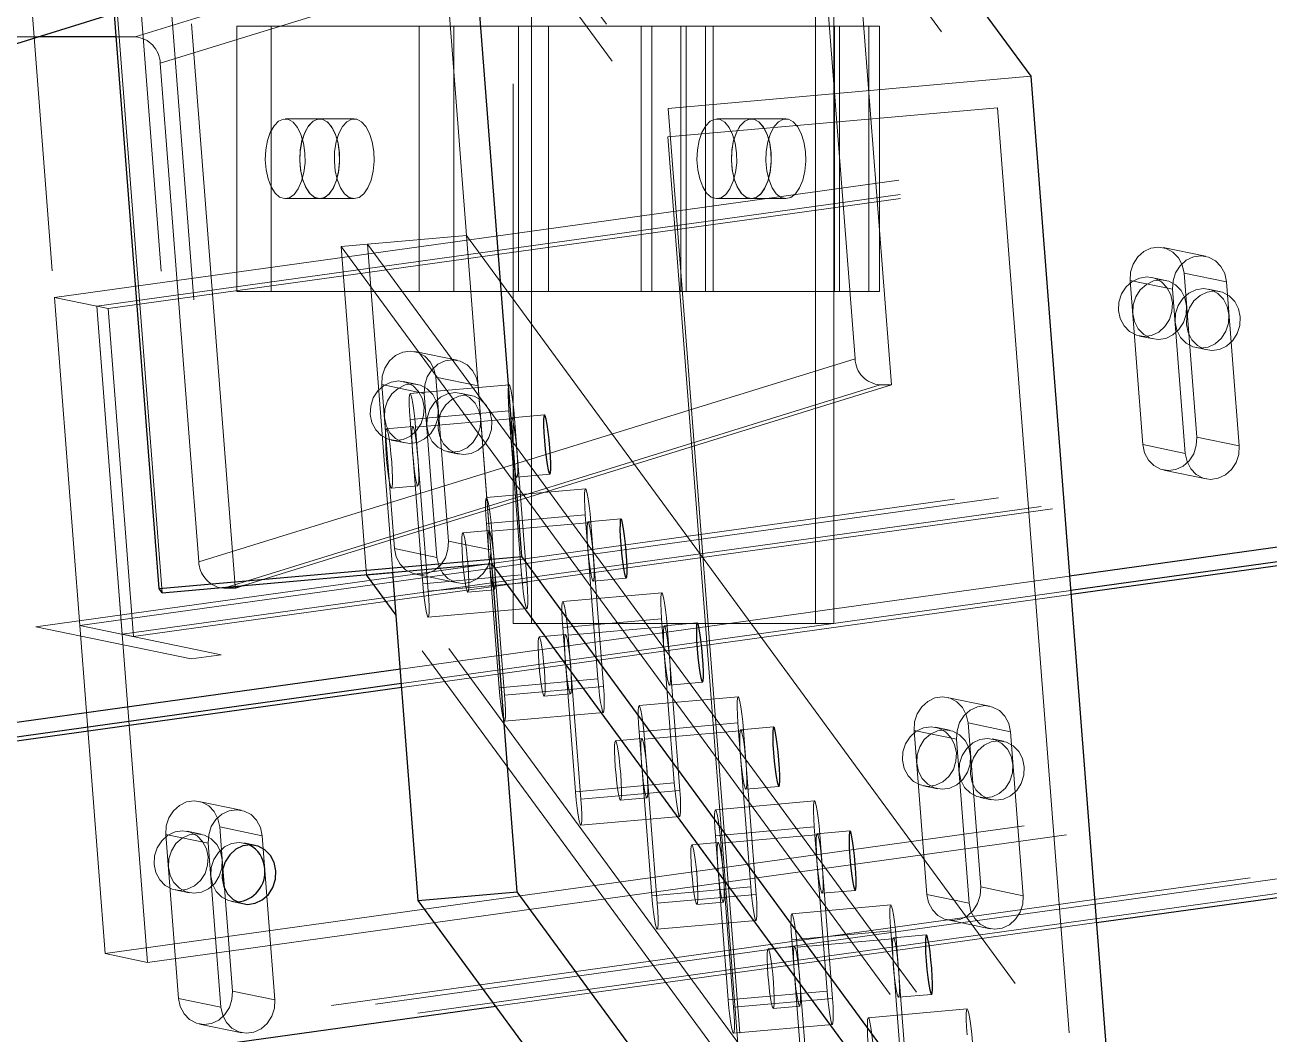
# Model space of a CAD drawing. Header units: millimetres. Extents: x 122 to 2816, y -707 to 556.
# Drawn here: x 673.159 to 674.863, y 300.515 to 301.897 of the extents above; entities that cross this region are included whole.
import ezdxf

# ---------------------------------------------------------------- set-up
doc = ezdxf.new("R2010")
doc.units = ezdxf.units.MM
doc.linetypes.add('HIDDEN', pattern=[1.905, 1.27, -0.635])

msp = doc.modelspace()

# ---------------------------------------------------------------- linework, layer by layer
at = {"color": 7, "linetype": 'HIDDEN', "lineweight": 18}
for p, q in [((673.852992, 317.440991), (673.852992, 301.077354)), ((674.24172, 301.077354), (674.24172, 317.440991)), ((673.82781, 303.721489), (673.82781, 301.077354)), ((673.203997, 302.922074), (674.040153, 301.782813)), ((673.798537, 301.159485), (673.662936, 302.911344)), ((673.662936, 302.911344), (674.49073, 301.783476)), ((673.035076, 302.869773), (673.174154, 301.072994)), ((673.347256, 301.119599), (673.211655, 302.871458)), ((673.211655, 302.871458), (674.039449, 301.74359)), ((673.098893, 302.826561), (673.234494, 301.074702)), ((673.248073, 302.825899), (673.387151, 301.02912)), ((673.292527, 302.786676), (673.428128, 301.034816)), ((673.174154, 301.072994), (681.369485, 302.212255)), ((678.129622, 302.209218), (673.199725, 301.523897)), ((673.234494, 301.074702), (681.347872, 302.20257)), ((678.131156, 302.189391), (673.257815, 301.511931)), ((673.292584, 301.062736), (681.405962, 302.190604)), ((674.266901, 301.077354), (674.266901, 302.1941)), ((678.131566, 302.184103), (673.273305, 301.50874)), ((674.208703, 302.15881), (673.310313, 301.880654)), ((674.286799, 302.16699), (674.345845, 301.404163)), ((674.242976, 302.122874), (673.344587, 301.844718)), ((674.295826, 301.440098), (674.242976, 302.122874)), ((673.387652, 301.898622), (673.447267, 301.128438)), ((673.449314, 301.895536), (673.449314, 301.5319)), ((673.449314, 301.895536), (673.496552, 301.895536)), ((673.496552, 301.895536), (673.496552, 301.5319)), ((673.496552, 301.895536), (673.746552, 301.895536)), ((673.699314, 301.895536), (673.699314, 301.5319)), ((673.746552, 301.895536), (673.746552, 301.5319)), ((673.746552, 301.895536), (673.834908, 301.895536)), ((673.834908, 301.895536), (673.834908, 301.5319)), ((673.834908, 301.895536), (674.329174, 301.895536)), ((673.876027, 301.895536), (673.876027, 301.5319)), ((674.00288, 301.895536), (674.00288, 301.5319)), ((674.017496, 301.895536), (674.017496, 301.5319)), ((674.057426, 301.895536), (674.057426, 301.5319)), ((674.064734, 301.895536), (674.064734, 301.5319)), ((674.091015, 301.895536), (674.091015, 301.5319)), ((674.101493, 301.895536), (674.101493, 301.5319)), ((674.267496, 301.895536), (674.267496, 301.5319)), ((674.274629, 301.5319), (674.274629, 301.895536)), ((674.314734, 301.895536), (674.314734, 301.5319)), ((674.329174, 301.5319), (674.329174, 301.895536)), ((673.177371, 301.880654), (672.948157, 301.880654)), ((673.310313, 301.880654), (673.284607, 301.880654)), ((673.397436, 301.161942), (673.344587, 301.844718)), ((674.040153, 301.782813), (674.536562, 301.826688)), ((674.039449, 301.74359), (674.49073, 301.783476)), ((674.040153, 301.782813), (674.179231, 299.986035)), ((674.49073, 301.783476), (674.626331, 300.031617)), ((673.56295, 301.768263), (673.515713, 301.768263)), ((673.610188, 301.768263), (673.56295, 301.768263)), ((674.153859, 301.768263), (674.106622, 301.768263)), ((674.201097, 301.768263), (674.153859, 301.768263)), ((673.269264, 300.625507), (681.382641, 301.753375)), ((673.308075, 301.059545), (678.166335, 301.734909)), ((674.039449, 301.74359), (674.17016, 300.054901)), ((673.515713, 301.659172), (673.56295, 301.659172)), ((673.56295, 301.659172), (673.610188, 301.659172)), ((674.106622, 301.659172), (674.153859, 301.659172)), ((674.153859, 301.659172), (674.201097, 301.659172)), ((673.628383, 301.596714), (673.763768, 301.608679)), ((673.798537, 301.159485), (673.763768, 301.608679)), ((673.763768, 301.608679), (674.591562, 300.480812)), ((673.592281, 301.593523), (673.628383, 301.596714)), ((673.62705, 301.144328), (673.592281, 301.593523)), ((673.592281, 301.593523), (674.420075, 300.465655)), ((673.663153, 301.147519), (673.628383, 301.596714)), ((673.628383, 301.596714), (674.456177, 300.468846)), ((674.775624, 301.580236), (674.717534, 301.592202)), ((674.746159, 301.557261), (674.804249, 301.545295)), ((674.763544, 301.332663), (674.746159, 301.557261)), ((674.672401, 301.547007), (674.730491, 301.535041)), ((674.672401, 301.547007), (674.689786, 301.32241)), ((674.721011, 301.547282), (674.701647, 301.551271)), ((674.821634, 301.320697), (674.804249, 301.545295)), ((673.257815, 301.511931), (673.199725, 301.523897)), ((673.199725, 301.523897), (673.269264, 300.625507)), ((673.449314, 301.5319), (673.496552, 301.5319)), ((673.496552, 301.5319), (673.746552, 301.5319)), ((673.746552, 301.5319), (673.834908, 301.5319)), ((673.834908, 301.5319), (674.329174, 301.5319)), ((674.730491, 301.535041), (674.747876, 301.310444)), ((674.794592, 301.532126), (674.779101, 301.535317)), ((673.273305, 301.50874), (673.257815, 301.511931)), ((673.257815, 301.511931), (673.292584, 301.062736)), ((673.257815, 301.511931), (673.327354, 300.613542)), ((673.273305, 301.50874), (673.308075, 301.059545)), ((674.68514, 301.471135), (674.704504, 301.467147)), ((674.762594, 301.455181), (674.778085, 301.45199)), ((674.295826, 301.440098), (673.397436, 301.161942)), ((673.751207, 301.437828), (673.693117, 301.449794)), ((674.330099, 301.404163), (673.43171, 301.126007)), ((674.345845, 301.404163), (673.458521, 301.129433)), ((673.647985, 301.4046), (673.706075, 301.392634)), ((673.647985, 301.4046), (673.66537, 301.180002)), ((673.696594, 301.404875), (673.677231, 301.408863)), ((673.822153, 301.404244), (673.686768, 301.392279)), ((673.721743, 301.414853), (673.779833, 301.402887)), ((673.739128, 301.190256), (673.721743, 301.414853)), ((674.345845, 301.404163), (674.330099, 301.404163)), ((673.706075, 301.392634), (673.72346, 301.168037)), ((673.770175, 301.389718), (673.754684, 301.392909)), ((673.797218, 301.17829), (673.779833, 301.402887)), ((673.821992, 301.368621), (673.686607, 301.356655)), ((673.703992, 301.132058), (673.686607, 301.356655)), ((673.829517, 301.358367), (673.694133, 301.346402)), ((673.839377, 301.144023), (673.821992, 301.368621)), ((673.870758, 301.363313), (673.82563, 301.359325)), ((673.829517, 301.358367), (673.846902, 301.13377)), ((673.690245, 301.347359), (673.654143, 301.344168)), ((673.694133, 301.346402), (673.711518, 301.121804)), ((673.660724, 301.328728), (673.680087, 301.324739)), ((674.689786, 301.32241), (674.747876, 301.310444)), ((674.763544, 301.332663), (674.821634, 301.320697)), ((673.738178, 301.312773), (673.753668, 301.309582)), ((673.327354, 300.613542), (678.200695, 301.291001)), ((674.718412, 301.287469), (674.776502, 301.275503)), ((673.832833, 301.277824), (673.877961, 301.281813)), ((673.661346, 301.262668), (673.697449, 301.265859)), ((673.926672, 301.261837), (673.791288, 301.249871)), ((673.926511, 301.226213), (673.791127, 301.214247)), ((673.943896, 301.001616), (673.926511, 301.226213)), ((673.975277, 301.220906), (673.930149, 301.216917)), ((673.794765, 301.204952), (673.758662, 301.201761)), ((673.808512, 300.98965), (673.791127, 301.214247)), ((673.934037, 301.21596), (673.798652, 301.203994)), ((673.798652, 301.203994), (673.816037, 300.979397)), ((673.934037, 301.21596), (673.951421, 300.991363)), ((673.739128, 301.190256), (673.797218, 301.17829)), ((669.805194, 300.029909), (678.000525, 301.16917)), ((673.66537, 301.180002), (673.72346, 301.168037)), ((669.865534, 300.031617), (677.978911, 301.159485)), ((669.923624, 300.019651), (678.037002, 301.147519)), ((674.490947, 300.019651), (673.663153, 301.147519)), ((674.589533, 301.142344), (673.673411, 301.014991)), ((673.693995, 301.145061), (673.752085, 301.133095)), ((673.839377, 301.144023), (673.703992, 301.132058)), ((673.846902, 301.13377), (673.711518, 301.121804)), ((673.937353, 301.135417), (673.982481, 301.139405)), ((674.591068, 301.122516), (673.674946, 300.995163)), ((674.591477, 301.117229), (673.675355, 300.989876)), ((673.765866, 301.12026), (673.801968, 301.123451)), ((674.031192, 301.119429), (673.895807, 301.107463)), ((673.711357, 301.086181), (673.846741, 301.098147)), ((674.454844, 300.01646), (673.667685, 301.088963)), ((674.031031, 301.083806), (673.895646, 301.07184)), ((674.048415, 300.859208), (674.031031, 301.083806)), ((673.387151, 301.02912), (673.174154, 301.072994)), ((673.428128, 301.034816), (673.234494, 301.074702)), ((673.82781, 301.077354), (674.047356, 301.077354)), ((673.913031, 300.847242), (673.895646, 301.07184)), ((674.038556, 301.073552), (673.903172, 301.061587)), ((674.079797, 301.078498), (674.034669, 301.07451)), ((674.038556, 301.073552), (674.055941, 300.848955)), ((674.047356, 301.077354), (674.266901, 301.077354)), ((673.308075, 301.059545), (673.292584, 301.062736)), ((673.899284, 301.062544), (673.863182, 301.059353)), ((673.903172, 301.061587), (673.920557, 300.836989)), ((673.387151, 301.02912), (673.428128, 301.034816)), ((673.943896, 301.001616), (673.808512, 300.98965)), ((674.041872, 300.993009), (674.087, 300.996998)), ((673.951421, 300.991363), (673.816037, 300.979397)), ((673.870385, 300.977853), (673.906488, 300.981043)), ((674.135711, 300.977022), (674.000327, 300.965056)), ((674.479913, 300.964373), (674.421822, 300.976339)), ((673.815876, 300.943773), (673.95126, 300.955739)), ((674.13555, 300.941398), (674.000166, 300.929432)), ((674.017551, 300.704835), (674.000166, 300.929432)), ((674.143076, 300.931145), (674.007691, 300.919179)), ((674.152935, 300.716801), (674.13555, 300.941398)), ((674.184316, 300.936091), (674.139188, 300.932102)), ((674.143076, 300.931145), (674.16046, 300.706547)), ((674.37669, 300.931145), (674.43478, 300.919179)), ((674.37669, 300.931145), (674.394075, 300.706547)), ((674.425299, 300.93142), (674.405936, 300.935408)), ((674.450448, 300.941398), (674.508538, 300.929432)), ((674.467833, 300.716801), (674.450448, 300.941398)), ((674.525923, 300.704835), (674.508538, 300.929432)), ((674.003804, 300.920136), (673.967701, 300.916946)), ((674.007691, 300.919179), (674.025076, 300.694582)), ((674.43478, 300.919179), (674.452165, 300.694582)), ((674.49888, 300.916263), (674.48339, 300.919454)), ((674.048415, 300.859208), (673.913031, 300.847242)), ((674.055941, 300.848955), (673.920557, 300.836989)), ((674.146391, 300.850602), (674.19152, 300.85459)), ((674.389429, 300.855273), (674.408793, 300.851284)), ((673.455496, 300.821966), (673.397406, 300.833932)), ((673.974905, 300.835445), (674.011007, 300.838636)), ((674.240231, 300.834614), (674.104846, 300.822648)), ((674.466883, 300.839318), (674.482373, 300.836127)), ((673.920395, 300.801366), (674.05578, 300.813331)), ((673.400883, 300.789012), (673.38152, 300.793001)), ((673.426032, 300.79899), (673.484122, 300.787025)), ((673.430407, 300.742469), (673.426032, 300.79899)), ((674.24007, 300.79899), (674.104685, 300.787025)), ((674.257454, 300.574393), (674.24007, 300.79899)), ((674.288836, 300.793683), (674.243708, 300.789695)), ((673.352274, 300.788737), (673.410364, 300.776771)), ((673.352274, 300.788737), (673.369658, 300.56414)), ((673.410364, 300.776771), (673.427749, 300.552174)), ((673.474464, 300.773856), (673.458973, 300.777046)), ((673.501507, 300.562427), (673.484122, 300.787025)), ((674.108323, 300.777729), (674.072221, 300.774538)), ((674.12207, 300.562427), (674.104685, 300.787025)), ((674.247595, 300.788737), (674.112211, 300.776771)), ((674.112211, 300.776771), (674.129595, 300.552174)), ((674.247595, 300.788737), (674.26498, 300.56414)), ((673.365013, 300.712865), (673.384376, 300.708876)), ((673.443416, 300.574393), (673.432499, 300.715443)), ((674.152935, 300.716801), (674.017551, 300.704835)), ((674.16046, 300.706547), (674.025076, 300.694582)), ((674.250911, 300.708194), (674.296039, 300.712183)), ((674.394075, 300.706547), (674.452165, 300.694582)), ((674.467833, 300.716801), (674.525923, 300.704835)), ((673.442466, 300.696911), (673.457957, 300.69372)), ((674.079424, 300.693037), (674.115527, 300.696228)), ((674.34475, 300.692206), (674.209366, 300.680241)), ((674.4227, 300.671606), (674.48079, 300.65964)), ((673.804042, 300.553737), (674.626247, 300.668034)), ((674.024915, 300.658958), (674.160299, 300.670924)), ((674.344589, 300.656583), (674.209205, 300.644617)), ((674.361974, 300.431986), (674.344589, 300.656583)), ((674.226589, 300.42002), (674.209205, 300.644617)), ((674.352114, 300.64633), (674.21673, 300.634364)), ((674.393355, 300.651276), (674.348227, 300.647287)), ((674.352114, 300.64633), (674.369499, 300.421732)), ((673.327354, 300.613542), (673.269264, 300.625507)), ((674.212843, 300.635321), (674.17674, 300.63213)), ((674.21673, 300.634364), (674.234115, 300.409766)), ((673.443416, 300.574393), (673.501507, 300.562427)), ((674.257454, 300.574393), (674.12207, 300.562427)), ((674.35543, 300.565787), (674.400559, 300.569775)), ((673.369658, 300.56414), (673.427749, 300.552174)), ((674.26498, 300.56414), (674.129595, 300.552174)), ((674.183944, 300.55063), (674.220046, 300.553821)), ((674.44927, 300.549799), (674.313885, 300.537833)), ((673.398284, 300.529199), (673.456374, 300.517233)), ((674.129434, 300.51655), (674.264819, 300.528516))]:
    msp.add_line(p, q, dxfattribs=at)
at = {"color": 7, "linetype": 'Continuous', "lineweight": 25}
for p, q in [((673.839485, 301.16917), (673.700407, 302.965949)), ((673.700407, 302.965949), (674.536562, 301.826688)), ((673.343075, 301.125295), (673.203997, 302.922074)), ((672.153919, 301.563777), (673.282098, 301.913079)), ((673.284607, 301.880654), (673.177371, 301.880654)), ((674.536562, 301.826688), (674.67564, 300.029909)), ((677.236499, 301.510308), (674.589533, 301.142344)), ((677.249846, 301.492122), (674.591068, 301.122516)), ((677.253406, 301.487273), (674.591477, 301.117229)), ((673.343075, 301.125295), (673.839485, 301.16917)), ((674.67564, 300.029909), (673.839485, 301.16917)), ((673.347256, 301.119599), (673.798537, 301.159485)), ((673.833307, 300.71029), (673.798537, 301.159485)), ((674.626331, 300.031617), (673.798537, 301.159485)), ((673.62705, 301.144328), (673.663153, 301.147519)), ((673.667685, 301.088963), (673.62705, 301.144328)), ((673.697922, 300.698324), (673.663153, 301.147519)), ((673.347256, 301.119599), (673.343075, 301.125295)), ((673.43171, 301.126007), (673.426118, 301.126569)), ((673.447456, 301.126007), (673.43171, 301.126007)), ((673.447267, 301.128438), (673.447456, 301.126007)), ((673.458521, 301.129433), (673.447456, 301.126007)), ((674.626247, 300.668034), (677.541037, 301.073229)), ((673.673411, 301.014991), (670.983437, 300.641049)), ((673.674946, 300.995163), (670.982009, 300.620809)), ((673.675355, 300.989876), (670.981494, 300.615393)), ((673.432499, 300.715443), (673.430407, 300.742469)), ((673.697922, 300.698324), (673.833307, 300.71029)), ((674.661101, 299.582422), (673.833307, 300.71029)), ((674.525716, 299.570456), (673.697922, 300.698324)), ((670.370288, 300.076399), (673.804042, 300.553737))]:
    msp.add_line(p, q, dxfattribs=at)
at = {"color": 7, "linetype": 'HIDDEN', "lineweight": 18, "flags": 128}
for points in [[(673.542664, 301.722062), (673.54078, 301.735206), (673.537321, 301.746998), (673.532503, 301.7567), (673.526631, 301.763701), (673.520073, 301.767562), (673.513241, 301.768039), (673.506564, 301.765103), (673.500462, 301.758938), (673.495318, 301.749932), (673.491456, 301.73865), (673.489118, 301.725802), (673.488451, 301.712195), (673.489496, 301.698683), (673.49219, 301.686116), (673.496361, 301.675283), (673.501748, 301.666865), (673.508012, 301.661392), (673.514761, 301.659206), (673.521569, 301.660445), (673.528009, 301.665031), (673.533677, 301.672677), (673.538216, 301.682901), (673.541341, 301.695062), (673.542855, 301.708395), (673.542664, 301.722062)], [(673.589902, 301.722062), (673.588018, 301.735206), (673.584558, 301.746998), (673.579741, 301.7567), (673.573869, 301.763701), (673.567311, 301.767562), (673.560479, 301.768039), (673.553802, 301.765103), (673.5477, 301.758938), (673.542556, 301.749932), (673.538694, 301.73865), (673.536355, 301.725802), (673.535688, 301.712195), (673.536734, 301.698683), (673.539427, 301.686116), (673.543598, 301.675283), (673.548986, 301.666865), (673.55525, 301.661392), (673.561999, 301.659206), (673.568807, 301.660445), (673.575247, 301.665031), (673.580915, 301.672677), (673.585453, 301.682901), (673.588578, 301.695062), (673.590093, 301.708395), (673.589902, 301.722062)], [(673.56295, 301.659172), (673.569733, 301.660886), (673.576089, 301.665919), (673.58162, 301.673956), (673.585978, 301.684491), (673.588888, 301.696862), (673.590169, 301.710293), (673.58974, 301.723939), (673.587628, 301.736942), (673.583964, 301.748486), (673.578981, 301.757846), (673.57299, 301.764433), (673.566369, 301.767833), (673.559532, 301.767833), (673.552911, 301.764433), (673.54692, 301.757846), (673.541936, 301.748486), (673.538273, 301.736942), (673.536161, 301.723939), (673.535731, 301.710293), (673.537012, 301.696862), (673.539923, 301.684491), (673.544281, 301.673956), (673.549812, 301.665919), (673.556168, 301.660886), (673.56295, 301.659172)], [(673.610188, 301.659172), (673.616971, 301.660886), (673.623327, 301.665919), (673.628858, 301.673956), (673.633215, 301.684491), (673.636126, 301.696862), (673.637407, 301.710293), (673.636978, 301.723939), (673.634865, 301.736942), (673.631202, 301.748486), (673.626219, 301.757846), (673.620228, 301.764433), (673.613606, 301.767833), (673.60677, 301.767833), (673.600148, 301.764433), (673.594158, 301.757846), (673.589174, 301.748486), (673.585511, 301.736942), (673.583398, 301.723939), (673.582969, 301.710293), (673.58425, 301.696862), (673.587161, 301.684491), (673.591519, 301.673956), (673.597049, 301.665919), (673.603406, 301.660886), (673.610188, 301.659172)], [(674.133573, 301.722062), (674.131689, 301.735206), (674.12823, 301.746998), (674.123413, 301.7567), (674.11754, 301.763701), (674.110982, 301.767562), (674.10415, 301.768039), (674.097473, 301.765103), (674.091371, 301.758938), (674.086227, 301.749932), (674.082365, 301.73865), (674.080027, 301.725802), (674.07936, 301.712195), (674.080406, 301.698683), (674.083099, 301.686116), (674.08727, 301.675283), (674.092657, 301.666865), (674.098922, 301.661392), (674.10567, 301.659206), (674.112478, 301.660445), (674.118918, 301.665031), (674.124586, 301.672677), (674.129125, 301.682901), (674.13225, 301.695062), (674.133764, 301.708395), (674.133573, 301.722062)], [(674.180811, 301.722062), (674.178927, 301.735206), (674.175467, 301.746998), (674.17065, 301.7567), (674.164778, 301.763701), (674.15822, 301.767562), (674.151388, 301.768039), (674.144711, 301.765103), (674.138609, 301.758938), (674.133465, 301.749932), (674.129603, 301.73865), (674.127265, 301.725802), (674.126597, 301.712195), (674.127643, 301.698683), (674.130336, 301.686116), (674.134508, 301.675283), (674.139895, 301.666865), (674.146159, 301.661392), (674.152908, 301.659206), (674.159716, 301.660445), (674.166156, 301.665031), (674.171824, 301.672677), (674.176363, 301.682901), (674.179487, 301.695062), (674.181002, 301.708395), (674.180811, 301.722062)], [(674.153859, 301.659172), (674.160642, 301.660886), (674.166998, 301.665919), (674.172529, 301.673956), (674.176887, 301.684491), (674.179797, 301.696862), (674.181078, 301.710293), (674.180649, 301.723939), (674.178537, 301.736942), (674.174873, 301.748486), (674.16989, 301.757846), (674.163899, 301.764433), (674.157278, 301.767833), (674.150441, 301.767833), (674.14382, 301.764433), (674.137829, 301.757846), (674.132845, 301.748486), (674.129182, 301.736942), (674.12707, 301.723939), (674.126641, 301.710293), (674.127922, 301.696862), (674.130832, 301.684491), (674.13519, 301.673956), (674.140721, 301.665919), (674.147077, 301.660886), (674.153859, 301.659172)], [(674.201097, 301.659172), (674.20788, 301.660886), (674.214236, 301.665919), (674.219767, 301.673956), (674.224124, 301.684491), (674.227035, 301.696862), (674.228316, 301.710293), (674.227887, 301.723939), (674.225774, 301.736942), (674.222111, 301.748486), (674.217128, 301.757846), (674.211137, 301.764433), (674.204515, 301.767833), (674.197679, 301.767833), (674.191057, 301.764433), (674.185067, 301.757846), (674.180083, 301.748486), (674.17642, 301.736942), (674.174308, 301.723939), (674.173878, 301.710293), (674.175159, 301.696862), (674.17807, 301.684491), (674.182428, 301.673956), (674.187959, 301.665919), (674.194315, 301.660886), (674.201097, 301.659172)], [(674.746159, 301.557261), (674.743784, 301.568443), (674.738613, 301.578304), (674.731066, 301.586044), (674.721754, 301.591038), (674.711431, 301.59288), (674.700934, 301.59142), (674.691114, 301.586778), (674.682765, 301.57933), (674.676564, 301.569678), (674.673014, 301.558605), (674.672401, 301.547007)], [(674.804249, 301.545295), (674.801874, 301.556477), (674.796703, 301.566338), (674.789156, 301.574078), (674.779844, 301.579072), (674.769521, 301.580914), (674.759025, 301.579455), (674.749204, 301.574813), (674.740855, 301.567364), (674.734654, 301.557712), (674.731104, 301.546639), (674.730491, 301.535041)], [(674.656515, 301.506076), (674.657127, 301.517674), (674.660677, 301.528747), (674.666878, 301.538399), (674.675227, 301.545848), (674.685048, 301.550489), (674.695545, 301.551949), (674.705867, 301.550107), (674.71518, 301.545113), (674.722727, 301.537373), (674.727897, 301.527512), (674.730273, 301.51633), (674.729661, 301.504732), (674.72611, 301.493659), (674.719909, 301.484007), (674.71156, 301.476559), (674.70174, 301.471917), (674.691243, 301.470457), (674.68092, 301.472299), (674.671608, 301.477293), (674.664061, 301.485033), (674.65889, 301.494894), (674.656515, 301.506076)], [(674.749636, 301.512341), (674.747261, 301.523523), (674.74209, 301.533384), (674.734543, 301.541125), (674.725231, 301.546118), (674.714908, 301.54796), (674.704411, 301.546501), (674.694591, 301.541859), (674.686242, 301.53441), (674.680041, 301.524758), (674.676491, 301.513685), (674.675878, 301.502088), (674.678254, 301.490906), (674.683424, 301.481045), (674.690972, 301.473304), (674.700284, 301.468311), (674.710606, 301.466469), (674.721103, 301.467928), (674.730924, 301.47257), (674.739273, 301.480019), (674.745474, 301.489671), (674.749024, 301.500744), (674.749636, 301.512341)], [(674.807726, 301.500375), (674.805351, 301.511557), (674.80018, 301.521418), (674.792633, 301.529159), (674.783321, 301.534153), (674.772998, 301.535994), (674.762502, 301.534535), (674.752681, 301.529893), (674.744332, 301.522445), (674.738131, 301.512793), (674.734581, 301.501719), (674.733968, 301.490122), (674.736344, 301.47894), (674.741515, 301.469079), (674.749062, 301.461338), (674.758374, 301.456345), (674.768696, 301.454503), (674.779193, 301.455962), (674.789014, 301.460604), (674.797363, 301.468053), (674.803564, 301.477705), (674.807114, 301.488778), (674.807726, 301.500375)], [(674.823217, 301.497184), (674.820842, 301.508367), (674.815671, 301.518227), (674.808124, 301.525968), (674.798812, 301.530962), (674.788489, 301.532803), (674.777992, 301.531344), (674.768172, 301.526702), (674.759823, 301.519254), (674.753622, 301.509602), (674.750071, 301.498529), (674.749459, 301.486931), (674.751835, 301.475749), (674.757005, 301.465888), (674.764552, 301.458147), (674.773864, 301.453154), (674.784187, 301.451312), (674.794684, 301.452771), (674.804505, 301.457413), (674.812854, 301.464862), (674.819054, 301.474514), (674.822605, 301.485587), (674.823217, 301.497184)], [(673.721743, 301.414853), (673.719367, 301.426035), (673.714197, 301.435896), (673.70665, 301.443637), (673.697338, 301.44863), (673.687015, 301.450472), (673.676518, 301.449013), (673.666697, 301.444371), (673.658348, 301.436922), (673.652148, 301.42727), (673.648597, 301.416197), (673.647985, 301.4046)], [(673.779833, 301.402887), (673.777458, 301.414069), (673.772287, 301.42393), (673.76474, 301.431671), (673.755428, 301.436664), (673.745105, 301.438506), (673.734608, 301.437047), (673.724787, 301.432405), (673.716438, 301.424956), (673.710238, 301.415305), (673.706687, 301.404231), (673.706075, 301.392634)], [(673.632099, 301.363669), (673.632711, 301.375266), (673.636261, 301.386339), (673.642462, 301.395991), (673.650811, 301.40344), (673.660632, 301.408082), (673.671129, 301.409541), (673.681451, 301.407699), (673.690763, 301.402706), (673.69831, 301.394965), (673.703481, 301.385104), (673.705856, 301.373922), (673.705244, 301.362325), (673.701694, 301.351252), (673.695493, 301.3416), (673.687144, 301.334151), (673.677323, 301.329509), (673.666826, 301.32805), (673.656504, 301.329892), (673.647192, 301.334885), (673.639645, 301.342626), (673.634474, 301.352487), (673.632099, 301.363669)], [(673.72522, 301.369934), (673.722844, 301.381116), (673.717674, 301.390976), (673.710127, 301.398717), (673.700814, 301.403711), (673.690492, 301.405553), (673.679995, 301.404093), (673.670174, 301.399451), (673.661825, 301.392003), (673.655624, 301.382351), (673.652074, 301.371278), (673.651462, 301.35968), (673.653837, 301.348498), (673.659008, 301.338637), (673.666555, 301.330897), (673.675867, 301.325903), (673.68619, 301.324061), (673.696687, 301.32552), (673.706507, 301.330162), (673.714856, 301.337611), (673.721057, 301.347263), (673.724608, 301.358336), (673.72522, 301.369934)], [(673.821992, 301.368621), (673.821263, 301.379803), (673.820897, 301.389664), (673.820926, 301.397404), (673.821345, 301.402398), (673.822122, 301.40424), (673.823193, 301.402781), (673.824471, 301.398139), (673.825854, 301.39069), (673.827228, 301.381038), (673.828483, 301.369965), (673.829517, 301.358367)], [(673.686607, 301.356655), (673.685878, 301.367837), (673.685513, 301.377698), (673.685541, 301.385439), (673.685961, 301.390432), (673.686737, 301.392274), (673.687808, 301.390815), (673.689087, 301.386173), (673.690469, 301.378724), (673.691844, 301.369072), (673.693099, 301.357999), (673.694133, 301.346402)], [(673.78331, 301.357968), (673.780935, 301.36915), (673.775764, 301.379011), (673.768217, 301.386751), (673.758905, 301.391745), (673.748582, 301.393587), (673.738085, 301.392128), (673.728264, 301.387486), (673.719915, 301.380037), (673.713715, 301.370385), (673.710164, 301.359312), (673.709552, 301.347714), (673.711927, 301.336532), (673.717098, 301.326672), (673.724645, 301.318931), (673.733957, 301.313937), (673.74428, 301.312095), (673.754777, 301.313555), (673.764598, 301.318197), (673.772947, 301.325645), (673.779147, 301.335297), (673.782698, 301.34637), (673.78331, 301.357968)], [(673.798801, 301.354777), (673.796425, 301.365959), (673.791254, 301.37582), (673.783707, 301.383561), (673.774395, 301.388554), (673.764073, 301.390396), (673.753576, 301.388937), (673.743755, 301.384295), (673.735406, 301.376846), (673.729205, 301.367194), (673.725655, 301.356121), (673.725043, 301.344524), (673.727418, 301.333341), (673.732589, 301.323481), (673.740136, 301.31574), (673.749448, 301.310746), (673.759771, 301.308905), (673.770268, 301.310364), (673.780088, 301.315006), (673.788437, 301.322454), (673.794638, 301.332106), (673.798188, 301.343179), (673.798801, 301.354777)], [(673.825469, 301.323701), (673.82474, 301.334883), (673.824374, 301.344744), (673.824402, 301.352485), (673.824822, 301.357478), (673.825599, 301.35932), (673.82667, 301.357861), (673.827948, 301.353219), (673.829331, 301.34577), (673.830705, 301.336119), (673.83196, 301.325045), (673.832994, 301.313448), (673.833723, 301.302266), (673.834089, 301.292405), (673.83406, 301.284664), (673.833641, 301.279671), (673.832864, 301.277829), (673.831793, 301.279288), (673.830515, 301.28393), (673.829132, 301.291379), (673.827758, 301.301031), (673.826503, 301.312104), (673.825469, 301.323701)], [(673.653982, 301.308545), (673.653253, 301.319727), (673.652887, 301.329588), (673.652916, 301.337328), (673.653335, 301.342322), (673.654112, 301.344164), (673.655183, 301.342704), (673.656461, 301.338062), (673.657844, 301.330614), (673.659218, 301.320962), (673.660473, 301.309889), (673.661507, 301.298291), (673.662236, 301.287109), (673.662602, 301.277248), (673.662574, 301.269508), (673.662154, 301.264514), (673.661377, 301.262672), (673.660307, 301.264132), (673.659028, 301.268773), (673.657645, 301.276222), (673.656271, 301.285874), (673.655016, 301.296947), (673.653982, 301.308545)], [(673.690084, 301.311736), (673.689355, 301.322918), (673.68899, 301.332778), (673.689018, 301.340519), (673.689438, 301.345513), (673.690214, 301.347354), (673.691285, 301.345895), (673.692564, 301.341253), (673.693946, 301.333805), (673.695321, 301.324153), (673.696576, 301.31308), (673.69761, 301.301482), (673.698339, 301.2903), (673.698704, 301.280439), (673.698676, 301.272699), (673.698257, 301.267705), (673.69748, 301.265863), (673.696409, 301.267322), (673.69513, 301.271964), (673.693748, 301.279413), (673.692374, 301.289065), (673.691118, 301.300138), (673.690084, 301.311736)], [(674.689786, 301.32241), (674.692162, 301.311228), (674.697332, 301.301367), (674.704879, 301.293626), (674.714191, 301.288633), (674.724514, 301.286791), (674.735011, 301.28825), (674.744832, 301.292892), (674.753181, 301.300341), (674.759381, 301.309993), (674.762932, 301.321066), (674.763544, 301.332663)], [(674.747876, 301.310444), (674.750252, 301.299262), (674.755422, 301.289401), (674.76297, 301.28166), (674.772282, 301.276667), (674.782604, 301.274825), (674.793101, 301.276284), (674.802922, 301.280926), (674.811271, 301.288375), (674.817472, 301.298027), (674.821022, 301.3091), (674.821634, 301.320697)], [(673.926511, 301.226213), (673.925782, 301.237395), (673.925417, 301.247256), (673.925445, 301.254997), (673.925864, 301.25999), (673.926641, 301.261832), (673.927712, 301.260373), (673.928991, 301.255731), (673.930373, 301.248282), (673.931748, 301.23863), (673.933003, 301.227557), (673.934037, 301.21596)], [(673.791127, 301.214247), (673.790398, 301.22543), (673.790032, 301.23529), (673.790061, 301.243031), (673.79048, 301.248025), (673.791257, 301.249866), (673.792328, 301.248407), (673.793606, 301.243765), (673.794989, 301.236317), (673.796363, 301.226665), (673.797618, 301.215591), (673.798652, 301.203994)], [(673.929988, 301.181294), (673.929259, 301.192476), (673.928894, 301.202337), (673.928922, 301.210077), (673.929341, 301.215071), (673.930118, 301.216913), (673.931189, 301.215453), (673.932468, 301.210812), (673.93385, 301.203363), (673.935225, 301.193711), (673.93648, 301.182638), (673.937514, 301.17104), (673.938243, 301.159858), (673.938608, 301.149997), (673.93858, 301.142257), (673.93816, 301.137263), (673.937384, 301.135421), (673.936313, 301.136881), (673.935034, 301.141523), (673.933652, 301.148971), (673.932277, 301.158623), (673.931022, 301.169696), (673.929988, 301.181294)], [(673.758501, 301.166137), (673.757772, 301.177319), (673.757407, 301.18718), (673.757435, 301.194921), (673.757854, 301.199914), (673.758631, 301.201756), (673.759702, 301.200297), (673.760981, 301.195655), (673.762363, 301.188206), (673.763738, 301.178554), (673.764993, 301.167481), (673.766027, 301.155884), (673.766756, 301.144702), (673.767121, 301.134841), (673.767093, 301.1271), (673.766674, 301.122107), (673.765897, 301.120265), (673.764826, 301.121724), (673.763547, 301.126366), (673.762165, 301.133815), (673.76079, 301.143466), (673.759535, 301.15454), (673.758501, 301.166137)], [(673.794604, 301.169328), (673.793875, 301.18051), (673.793509, 301.190371), (673.793538, 301.198112), (673.793957, 301.203105), (673.794734, 301.204947), (673.795805, 301.203488), (673.797083, 301.198846), (673.798466, 301.191397), (673.79984, 301.181745), (673.801095, 301.170672), (673.802129, 301.159075), (673.802858, 301.147893), (673.803224, 301.138032), (673.803196, 301.130291), (673.802776, 301.125297), (673.801999, 301.123456), (673.800928, 301.124915), (673.79965, 301.129557), (673.798267, 301.137005), (673.796893, 301.146657), (673.795638, 301.157731), (673.794604, 301.169328)], [(673.66537, 301.180002), (673.667745, 301.16882), (673.672916, 301.158959), (673.680463, 301.151219), (673.689775, 301.146225), (673.700098, 301.144383), (673.710595, 301.145843), (673.720415, 301.150485), (673.728764, 301.157933), (673.734965, 301.167585), (673.738515, 301.178658), (673.739128, 301.190256)], [(673.72346, 301.168037), (673.725835, 301.156854), (673.731006, 301.146994), (673.738553, 301.139253), (673.747865, 301.134259), (673.758188, 301.132418), (673.768685, 301.133877), (673.778505, 301.138519), (673.786854, 301.145967), (673.793055, 301.155619), (673.796606, 301.166692), (673.797218, 301.17829)], [(673.711518, 301.121804), (673.712247, 301.110622), (673.712612, 301.100761), (673.712584, 301.093021), (673.712164, 301.088027), (673.711388, 301.086185), (673.710317, 301.087645), (673.709038, 301.092286), (673.707656, 301.099735), (673.706281, 301.109387), (673.705026, 301.12046), (673.703992, 301.132058)], [(673.846902, 301.13377), (673.847631, 301.122588), (673.847996, 301.112727), (673.847968, 301.104986), (673.847549, 301.099993), (673.846772, 301.098151), (673.845701, 301.09961), (673.844423, 301.104252), (673.84304, 301.111701), (673.841666, 301.121353), (673.840411, 301.132426), (673.839377, 301.144023)], [(674.031031, 301.083806), (674.030302, 301.094988), (674.029936, 301.104849), (674.029964, 301.112589), (674.030384, 301.117583), (674.031161, 301.119425), (674.032232, 301.117965), (674.03351, 301.113323), (674.034893, 301.105875), (674.036267, 301.096223), (674.037522, 301.08515), (674.038556, 301.073552)], [(673.895646, 301.07184), (673.894917, 301.083022), (673.894552, 301.092883), (673.89458, 301.100624), (673.894999, 301.105617), (673.895776, 301.107459), (673.896847, 301.106), (673.898126, 301.101358), (673.899508, 301.093909), (673.900883, 301.084257), (673.902138, 301.073184), (673.903172, 301.061587)], [(674.034508, 301.038886), (674.033778, 301.050068), (674.033413, 301.059929), (674.033441, 301.06767), (674.033861, 301.072663), (674.034637, 301.074505), (674.035708, 301.073046), (674.036987, 301.068404), (674.038369, 301.060955), (674.039744, 301.051303), (674.040999, 301.04023), (674.042033, 301.028633), (674.042762, 301.017451), (674.043128, 301.00759), (674.043099, 300.999849), (674.04268, 300.994856), (674.041903, 300.993014), (674.040832, 300.994473), (674.039554, 300.999115), (674.038171, 301.006564), (674.036797, 301.016216), (674.035542, 301.027289), (674.034508, 301.038886)], [(673.863021, 301.02373), (673.862292, 301.034912), (673.861926, 301.044772), (673.861955, 301.052513), (673.862374, 301.057507), (673.863151, 301.059348), (673.864222, 301.057889), (673.8655, 301.053247), (673.866883, 301.045799), (673.868257, 301.036147), (673.869512, 301.025074), (673.870546, 301.013476), (673.871275, 301.002294), (673.871641, 300.992433), (673.871612, 300.984692), (673.871193, 300.979699), (673.870416, 300.977857), (673.869345, 300.979316), (673.868067, 300.983958), (673.866684, 300.991407), (673.86531, 301.001059), (673.864055, 301.012132), (673.863021, 301.02373)], [(673.899123, 301.02692), (673.898394, 301.038102), (673.898029, 301.047963), (673.898057, 301.055704), (673.898476, 301.060698), (673.899253, 301.062539), (673.900324, 301.06108), (673.901603, 301.056438), (673.902985, 301.04899), (673.90436, 301.039338), (673.905615, 301.028264), (673.906649, 301.016667), (673.907378, 301.005485), (673.907743, 300.995624), (673.907715, 300.987883), (673.907296, 300.98289), (673.906519, 300.981048), (673.905448, 300.982507), (673.904169, 300.987149), (673.902787, 300.994598), (673.901412, 301.00425), (673.900157, 301.015323), (673.899123, 301.02692)], [(673.951421, 300.991363), (673.952151, 300.98018), (673.952516, 300.97032), (673.952488, 300.962579), (673.952068, 300.957585), (673.951292, 300.955744), (673.950221, 300.957203), (673.948942, 300.961845), (673.94756, 300.969293), (673.946185, 300.978945), (673.94493, 300.990018), (673.943896, 301.001616)], [(673.816037, 300.979397), (673.816766, 300.968215), (673.817132, 300.958354), (673.817103, 300.950613), (673.816684, 300.94562), (673.815907, 300.943778), (673.814836, 300.945237), (673.813558, 300.949879), (673.812175, 300.957328), (673.810801, 300.966979), (673.809546, 300.978053), (673.808512, 300.98965)], [(674.000166, 300.929432), (673.999437, 300.940614), (673.999071, 300.950475), (673.9991, 300.958216), (673.999519, 300.963209), (674.000296, 300.965051), (674.001367, 300.963592), (674.002645, 300.95895), (674.004028, 300.951501), (674.005402, 300.94185), (674.006657, 300.930776), (674.007691, 300.919179)], [(674.13555, 300.941398), (674.134821, 300.95258), (674.134456, 300.962441), (674.134484, 300.970182), (674.134903, 300.975175), (674.13568, 300.977017), (674.136751, 300.975558), (674.138029, 300.970916), (674.139412, 300.963467), (674.140786, 300.953815), (674.142042, 300.942742), (674.143076, 300.931145)], [(674.450448, 300.941398), (674.448073, 300.95258), (674.442902, 300.962441), (674.435355, 300.970182), (674.426043, 300.975175), (674.41572, 300.977017), (674.405223, 300.975558), (674.395402, 300.970916), (674.387054, 300.963467), (674.380853, 300.953815), (674.377302, 300.942742), (674.37669, 300.931145)], [(674.508538, 300.929432), (674.506163, 300.940614), (674.500992, 300.950475), (674.493445, 300.958216), (674.484133, 300.963209), (674.47381, 300.965051), (674.463313, 300.963592), (674.453493, 300.95895), (674.445144, 300.951501), (674.438943, 300.94185), (674.435392, 300.930776), (674.43478, 300.919179)], [(674.139027, 300.896479), (674.138298, 300.907661), (674.137933, 300.917522), (674.137961, 300.925262), (674.13838, 300.930256), (674.139157, 300.932098), (674.140228, 300.930638), (674.141506, 300.925996), (674.142889, 300.918548), (674.144263, 300.908896), (674.145518, 300.897823), (674.146553, 300.886225), (674.147282, 300.875043), (674.147647, 300.865182), (674.147619, 300.857442), (674.147199, 300.852448), (674.146423, 300.850606), (674.145352, 300.852065), (674.144073, 300.856707), (674.142691, 300.864156), (674.141316, 300.873808), (674.140061, 300.884881), (674.139027, 300.896479)], [(674.360804, 300.890214), (674.361416, 300.901811), (674.364966, 300.912884), (674.371167, 300.922536), (674.379516, 300.929985), (674.389337, 300.934627), (674.399834, 300.936086), (674.410156, 300.934244), (674.419468, 300.929251), (674.427015, 300.92151), (674.432186, 300.911649), (674.434562, 300.900467), (674.433949, 300.88887), (674.430399, 300.877797), (674.424198, 300.868145), (674.415849, 300.860696), (674.406028, 300.856054), (674.395532, 300.854595), (674.385209, 300.856437), (674.375897, 300.86143), (674.36835, 300.869171), (674.363179, 300.879032), (674.360804, 300.890214)], [(674.453925, 300.896479), (674.45155, 300.907661), (674.446379, 300.917522), (674.438832, 300.925262), (674.42952, 300.930256), (674.419197, 300.932098), (674.4087, 300.930638), (674.398879, 300.925996), (674.39053, 300.918548), (674.38433, 300.908896), (674.380779, 300.897823), (674.380167, 300.886225), (674.382542, 300.875043), (674.387713, 300.865182), (674.39526, 300.857442), (674.404572, 300.852448), (674.414895, 300.850606), (674.425392, 300.852065), (674.435213, 300.856707), (674.443562, 300.864156), (674.449762, 300.873808), (674.453313, 300.884881), (674.453925, 300.896479)], [(673.96754, 300.881322), (673.966811, 300.892504), (673.966446, 300.902365), (673.966474, 300.910106), (673.966893, 300.915099), (673.96767, 300.916941), (673.968741, 300.915482), (673.97002, 300.91084), (673.971402, 300.903391), (673.972777, 300.893739), (673.974032, 300.882666), (673.975066, 300.871069), (673.975795, 300.859887), (673.97616, 300.850026), (673.976132, 300.842285), (673.975713, 300.837291), (673.974936, 300.83545), (673.973865, 300.836909), (673.972586, 300.841551), (673.971204, 300.848999), (673.969829, 300.858651), (673.968574, 300.869725), (673.96754, 300.881322)], [(674.003643, 300.884513), (674.002914, 300.895695), (674.002548, 300.905556), (674.002576, 300.913296), (674.002996, 300.91829), (674.003773, 300.920132), (674.004844, 300.918673), (674.006122, 300.914031), (674.007505, 300.906582), (674.008879, 300.89693), (674.010134, 300.885857), (674.011168, 300.874259), (674.011897, 300.863077), (674.012263, 300.853217), (674.012234, 300.845476), (674.011815, 300.840482), (674.011038, 300.838641), (674.009967, 300.8401), (674.008689, 300.844742), (674.007306, 300.85219), (674.005932, 300.861842), (674.004677, 300.872915), (674.003643, 300.884513)], [(674.512015, 300.884513), (674.50964, 300.895695), (674.504469, 300.905556), (674.496922, 300.913296), (674.48761, 300.91829), (674.477287, 300.920132), (674.46679, 300.918673), (674.45697, 300.914031), (674.448621, 300.906582), (674.44242, 300.89693), (674.438869, 300.885857), (674.438257, 300.874259), (674.440633, 300.863077), (674.445803, 300.853217), (674.45335, 300.845476), (674.462663, 300.840482), (674.472985, 300.838641), (674.483482, 300.8401), (674.493303, 300.844742), (674.501652, 300.85219), (674.507852, 300.861842), (674.511403, 300.872915), (674.512015, 300.884513)], [(674.527506, 300.881322), (674.52513, 300.892504), (674.51996, 300.902365), (674.512412, 300.910106), (674.5031, 300.915099), (674.492778, 300.916941), (674.482281, 300.915482), (674.47246, 300.91084), (674.464111, 300.903391), (674.45791, 300.893739), (674.45436, 300.882666), (674.453748, 300.871069), (674.456123, 300.859887), (674.461294, 300.850026), (674.468841, 300.842285), (674.478153, 300.837291), (674.488476, 300.83545), (674.498973, 300.836909), (674.508793, 300.841551), (674.517142, 300.848999), (674.523343, 300.858651), (674.526894, 300.869725), (674.527506, 300.881322)], [(674.055941, 300.848955), (674.05667, 300.837773), (674.057035, 300.827912), (674.057007, 300.820171), (674.056588, 300.815178), (674.055811, 300.813336), (674.05474, 300.814795), (674.053462, 300.819437), (674.052079, 300.826886), (674.050705, 300.836538), (674.04945, 300.847611), (674.048415, 300.859208)], [(673.920557, 300.836989), (673.921286, 300.825807), (673.921651, 300.815946), (673.921623, 300.808205), (673.921203, 300.803212), (673.920427, 300.80137), (673.919356, 300.802829), (673.918077, 300.807471), (673.916695, 300.81492), (673.91532, 300.824572), (673.914065, 300.835645), (673.913031, 300.847242)], [(673.426032, 300.79899), (673.423656, 300.810173), (673.418485, 300.820033), (673.410938, 300.827774), (673.401626, 300.832768), (673.391304, 300.834609), (673.380807, 300.83315), (673.370986, 300.828508), (673.362637, 300.82106), (673.356436, 300.811408), (673.352886, 300.800335), (673.352274, 300.788737)], [(674.24007, 300.79899), (674.23934, 300.810173), (674.238975, 300.820033), (674.239003, 300.827774), (674.239423, 300.832768), (674.240199, 300.834609), (674.24127, 300.83315), (674.242549, 300.828508), (674.243931, 300.82106), (674.245306, 300.811408), (674.246561, 300.800335), (674.247595, 300.788737)], [(673.484122, 300.787025), (673.481746, 300.798207), (673.476576, 300.808068), (673.469028, 300.815808), (673.459716, 300.820802), (673.449394, 300.822644), (673.438897, 300.821184), (673.429076, 300.816543), (673.420727, 300.809094), (673.414526, 300.799442), (673.410976, 300.788369), (673.410364, 300.776771)], [(674.104685, 300.787025), (674.103956, 300.798207), (674.103591, 300.808068), (674.103619, 300.815808), (674.104038, 300.820802), (674.104815, 300.822644), (674.105886, 300.821184), (674.107165, 300.816543), (674.108547, 300.809094), (674.109922, 300.799442), (674.111177, 300.788369), (674.112211, 300.776771)], [(673.336387, 300.747806), (673.336999, 300.759404), (673.34055, 300.770477), (673.346751, 300.780129), (673.3551, 300.787577), (673.36492, 300.792219), (673.375417, 300.793679), (673.38574, 300.791837), (673.395052, 300.786843), (673.402599, 300.779103), (673.40777, 300.769242), (673.410145, 300.75806), (673.409533, 300.746462), (673.405983, 300.735389), (673.399782, 300.725737), (673.391433, 300.718288), (673.381612, 300.713647), (673.371115, 300.712187), (673.360793, 300.714029), (673.351481, 300.719023), (673.343933, 300.726763), (673.338763, 300.736624), (673.336387, 300.747806)], [(673.429509, 300.754071), (673.427133, 300.765253), (673.421962, 300.775114), (673.414415, 300.782855), (673.405103, 300.787848), (673.394781, 300.78969), (673.384284, 300.788231), (673.374463, 300.783589), (673.366114, 300.77614), (673.359913, 300.766488), (673.356363, 300.755415), (673.355751, 300.743818), (673.358126, 300.732636), (673.363297, 300.722775), (673.370844, 300.715034), (673.380156, 300.71004), (673.390479, 300.708199), (673.400975, 300.709658), (673.410796, 300.7143), (673.419145, 300.721749), (673.425346, 300.7314), (673.428896, 300.742474), (673.429509, 300.754071)], [(673.466526, 300.774517), (673.463193, 300.775882), (673.452871, 300.777724), (673.442374, 300.776265), (673.432553, 300.771623), (673.424204, 300.764174), (673.418003, 300.754523), (673.414453, 300.743449), (673.413841, 300.731852), (673.416216, 300.72067), (673.421387, 300.710809), (673.428934, 300.703068), (673.438246, 300.698075), (673.448569, 300.696233), (673.450404, 300.696249)], [(674.07206, 300.738914), (674.07133, 300.750096), (674.070965, 300.759957), (674.070993, 300.767698), (674.071413, 300.772692), (674.07219, 300.774533), (674.07326, 300.773074), (674.074539, 300.768432), (674.075922, 300.760984), (674.077296, 300.751332), (674.078551, 300.740258), (674.079585, 300.728661), (674.080314, 300.717479), (674.08068, 300.707618), (674.080651, 300.699877), (674.080232, 300.694884), (674.079455, 300.693042), (674.078384, 300.694501), (674.077106, 300.699143), (674.075723, 300.706592), (674.074349, 300.716244), (674.073094, 300.727317), (674.07206, 300.738914)], [(674.108162, 300.742105), (674.107433, 300.753287), (674.107068, 300.763148), (674.107096, 300.770889), (674.107515, 300.775882), (674.108292, 300.777724), (674.109363, 300.776265), (674.110642, 300.771623), (674.112024, 300.764174), (674.113398, 300.754523), (674.114654, 300.743449), (674.115688, 300.731852), (674.116417, 300.72067), (674.116782, 300.710809), (674.116754, 300.703068), (674.116334, 300.698075), (674.115558, 300.696233), (674.114487, 300.697692), (674.113208, 300.702334), (674.111826, 300.709783), (674.110451, 300.719435), (674.109196, 300.730508), (674.108162, 300.742105)], [(674.243547, 300.754071), (674.242817, 300.765253), (674.242452, 300.775114), (674.24248, 300.782855), (674.2429, 300.787848), (674.243676, 300.78969), (674.244747, 300.788231), (674.246026, 300.783589), (674.247408, 300.77614), (674.248783, 300.766488), (674.250038, 300.755415), (674.251072, 300.743818), (674.251801, 300.732636), (674.252166, 300.722775), (674.252138, 300.715034), (674.251719, 300.71004), (674.250942, 300.708199), (674.249871, 300.709658), (674.248593, 300.7143), (674.24721, 300.721749), (674.245836, 300.7314), (674.244581, 300.742474), (674.243547, 300.754071)], [(674.16046, 300.706547), (674.16119, 300.695365), (674.161555, 300.685504), (674.161527, 300.677764), (674.161107, 300.67277), (674.160331, 300.670928), (674.15926, 300.672388), (674.157981, 300.67703), (674.156599, 300.684478), (674.155224, 300.69413), (674.153969, 300.705203), (674.152935, 300.716801)], [(674.394075, 300.706547), (674.39645, 300.695365), (674.401621, 300.685504), (674.409168, 300.677764), (674.41848, 300.67277), (674.428803, 300.670928), (674.4393, 300.672388), (674.44912, 300.67703), (674.457469, 300.684478), (674.46367, 300.69413), (674.467221, 300.705203), (674.467833, 300.716801)], [(674.025076, 300.694582), (674.025805, 300.683399), (674.02617, 300.673539), (674.026142, 300.665798), (674.025723, 300.660804), (674.024946, 300.658963), (674.023875, 300.660422), (674.022597, 300.665064), (674.021214, 300.672512), (674.01984, 300.682164), (674.018585, 300.693238), (674.017551, 300.704835)], [(674.344589, 300.656583), (674.34386, 300.667765), (674.343495, 300.677626), (674.343523, 300.685367), (674.343942, 300.69036), (674.344719, 300.692202), (674.34579, 300.690743), (674.347068, 300.686101), (674.348451, 300.678652), (674.349825, 300.669), (674.35108, 300.657927), (674.352114, 300.64633)], [(674.452165, 300.694582), (674.45454, 300.683399), (674.459711, 300.673539), (674.467258, 300.665798), (674.47657, 300.660804), (674.486893, 300.658963), (674.49739, 300.660422), (674.50721, 300.665064), (674.515559, 300.672512), (674.52176, 300.682164), (674.525311, 300.693238), (674.525923, 300.704835)], [(674.209205, 300.644617), (674.208475, 300.655799), (674.20811, 300.66566), (674.208138, 300.673401), (674.208558, 300.678394), (674.209335, 300.680236), (674.210405, 300.678777), (674.211684, 300.674135), (674.213067, 300.666686), (674.214441, 300.657034), (674.215696, 300.645961), (674.21673, 300.634364)], [(674.348066, 300.611663), (674.347337, 300.622846), (674.346972, 300.632706), (674.347, 300.640447), (674.347419, 300.645441), (674.348196, 300.647282), (674.349267, 300.645823), (674.350545, 300.641181), (674.351928, 300.633733), (674.353302, 300.624081), (674.354557, 300.613008), (674.355591, 300.60141), (674.356321, 300.590228), (674.356686, 300.580367), (674.356658, 300.572626), (674.356238, 300.567633), (674.355462, 300.565791), (674.354391, 300.56725), (674.353112, 300.571892), (674.35173, 300.579341), (674.350355, 300.588993), (674.3491, 300.600066), (674.348066, 300.611663)], [(674.176579, 300.596507), (674.17585, 300.607689), (674.175485, 300.61755), (674.175513, 300.62529), (674.175932, 300.630284), (674.176709, 300.632126), (674.17778, 300.630667), (674.179058, 300.626025), (674.180441, 300.618576), (674.181815, 300.608924), (674.183071, 300.597851), (674.184105, 300.586253), (674.184834, 300.575071), (674.185199, 300.565211), (674.185171, 300.55747), (674.184751, 300.552476), (674.183975, 300.550634), (674.182904, 300.552094), (674.181625, 300.556736), (674.180243, 300.564184), (674.178868, 300.573836), (674.177613, 300.584909), (674.176579, 300.596507)], [(674.212682, 300.599698), (674.211952, 300.61088), (674.211587, 300.620741), (674.211615, 300.628481), (674.212035, 300.633475), (674.212811, 300.635317), (674.213882, 300.633857), (674.215161, 300.629215), (674.216543, 300.621767), (674.217918, 300.612115), (674.219173, 300.601042), (674.220207, 300.589444), (674.220936, 300.578262), (674.221302, 300.568401), (674.221273, 300.560661), (674.220854, 300.555667), (674.220077, 300.553825), (674.219006, 300.555285), (674.217728, 300.559927), (674.216345, 300.567375), (674.214971, 300.577027), (674.213716, 300.5881), (674.212682, 300.599698)], [(673.369658, 300.56414), (673.372034, 300.552958), (673.377205, 300.543097), (673.384752, 300.535356), (673.394064, 300.530363), (673.404386, 300.528521), (673.414883, 300.52998), (673.424704, 300.534622), (673.433053, 300.542071), (673.439254, 300.551723), (673.442804, 300.562796), (673.443416, 300.574393)], [(674.26498, 300.56414), (674.265709, 300.552958), (674.266074, 300.543097), (674.266046, 300.535356), (674.265627, 300.530363), (674.26485, 300.528521), (674.263779, 300.52998), (674.2625, 300.534622), (674.261118, 300.542071), (674.259743, 300.551723), (674.258488, 300.562796), (674.257454, 300.574393)], [(673.427749, 300.552174), (673.430124, 300.540992), (673.435295, 300.531131), (673.442842, 300.52339), (673.452154, 300.518397), (673.462477, 300.516555), (673.472973, 300.518014), (673.482794, 300.522656), (673.491143, 300.530105), (673.497344, 300.539757), (673.500894, 300.55083), (673.501507, 300.562427)], [(674.129595, 300.552174), (674.130325, 300.540992), (674.13069, 300.531131), (674.130662, 300.52339), (674.130242, 300.518397), (674.129466, 300.516555), (674.128395, 300.518014), (674.127116, 300.522656), (674.125734, 300.530105), (674.124359, 300.539757), (674.123104, 300.55083), (674.12207, 300.562427)], [(674.313724, 300.50221), (674.312995, 300.513392), (674.31263, 300.523253), (674.312658, 300.530993), (674.313077, 300.535987), (674.313854, 300.537829), (674.314925, 300.536369), (674.316203, 300.531727), (674.317586, 300.524279), (674.31896, 300.514627), (674.320216, 300.503554), (674.32125, 300.491956)], [(674.449109, 300.514175), (674.448379, 300.525357), (674.448014, 300.535218), (674.448042, 300.542959), (674.448462, 300.547953), (674.449238, 300.549794), (674.450309, 300.548335), (674.451588, 300.543693), (674.45297, 300.536245), (674.454345, 300.526593), (674.4556, 300.515519), (674.456634, 300.503922)]]:
    msp.add_lwpolyline(points, dxfattribs=at)
at = {"color": 7, "linetype": 'Continuous', "lineweight": 25, "flags": 128}
for points in [[(673.878122, 301.317437), (673.877088, 301.329034), (673.875833, 301.340107), (673.874459, 301.349759), (673.873076, 301.357208), (673.871798, 301.36185), (673.870727, 301.363309), (673.86995, 301.361467), (673.869531, 301.356474), (673.869502, 301.348733), (673.869868, 301.338872), (673.870597, 301.32769), (673.871631, 301.316092), (673.872886, 301.305019), (673.87426, 301.295367), (673.875643, 301.287919), (673.876922, 301.283277), (673.877992, 301.281818), (673.878769, 301.283659), (673.879189, 301.288653), (673.879217, 301.296394), (673.878851, 301.306254), (673.878122, 301.317437)], [(673.982642, 301.175029), (673.981608, 301.186626), (673.980353, 301.1977), (673.978978, 301.207351), (673.977596, 301.2148), (673.976317, 301.219442), (673.975246, 301.220901), (673.974469, 301.21906), (673.97405, 301.214066), (673.974022, 301.206325), (673.974387, 301.196464), (673.975116, 301.185282), (673.97615, 301.173685), (673.977405, 301.162612), (673.97878, 301.15296), (673.980162, 301.145511), (673.981441, 301.140869), (673.982512, 301.13941), (673.983289, 301.141252), (673.983708, 301.146245), (673.983736, 301.153986), (673.983371, 301.163847), (673.982642, 301.175029)], [(674.087161, 301.032621), (674.086127, 301.044219), (674.084872, 301.055292), (674.083498, 301.064944), (674.082115, 301.072393), (674.080837, 301.077035), (674.079766, 301.078494), (674.078989, 301.076652), (674.07857, 301.071658), (674.078541, 301.063918), (674.078907, 301.054057), (674.079636, 301.042875), (674.08067, 301.031277), (674.081925, 301.020204), (674.083299, 301.010552), (674.084682, 301.003104), (674.08596, 300.998462), (674.087031, 300.997002), (674.087808, 300.998844), (674.088227, 301.003838), (674.088256, 301.011578), (674.08789, 301.021439), (674.087161, 301.032621)], [(674.191681, 300.890214), (674.190647, 300.901811), (674.189392, 300.912884), (674.188017, 300.922536), (674.186635, 300.929985), (674.185356, 300.934627), (674.184285, 300.936086), (674.183508, 300.934244), (674.183089, 300.929251), (674.183061, 300.92151), (674.183426, 300.911649), (674.184155, 300.900467), (674.185189, 300.88887), (674.186444, 300.877797), (674.187819, 300.868145), (674.189201, 300.860696), (674.19048, 300.856054), (674.191551, 300.854595), (674.192327, 300.856437), (674.192747, 300.86143), (674.192775, 300.869171), (674.19241, 300.879032), (674.191681, 300.890214)], [(674.2962, 300.747806), (674.295166, 300.759404), (674.293911, 300.770477), (674.292537, 300.780129), (674.291154, 300.787577), (674.289875, 300.792219), (674.288805, 300.793679), (674.288028, 300.791837), (674.287608, 300.786843), (674.28758, 300.779103), (674.287945, 300.769242), (674.288675, 300.75806), (674.289709, 300.746462), (674.290964, 300.735389), (674.292338, 300.725737), (674.293721, 300.718288), (674.294999, 300.713647), (674.29607, 300.712187), (674.296847, 300.714029), (674.297266, 300.719023), (674.297295, 300.726763), (674.296929, 300.736624), (674.2962, 300.747806)], [(673.503089, 300.738914), (673.500714, 300.750096), (673.495543, 300.759957), (673.487996, 300.767698), (673.478684, 300.772692), (673.468361, 300.774533), (673.457865, 300.773074), (673.448044, 300.768432), (673.439695, 300.760984), (673.433494, 300.751332), (673.429944, 300.740258), (673.429331, 300.728661), (673.431707, 300.717479), (673.436878, 300.707618), (673.444425, 300.699877), (673.453737, 300.694884), (673.464059, 300.693042), (673.474556, 300.694501), (673.484377, 300.699143), (673.492726, 300.706592), (673.498927, 300.716244), (673.502477, 300.727317), (673.503089, 300.738914)], [(674.40072, 300.605399), (674.399686, 300.616996), (674.39843, 300.628069), (674.397056, 300.637721), (674.395673, 300.64517), (674.394395, 300.649812), (674.393324, 300.651271), (674.392547, 300.649429), (674.392128, 300.644436), (674.3921, 300.636695), (674.392465, 300.626834), (674.393194, 300.615652), (674.394228, 300.604055), (674.395483, 300.592981), (674.396858, 300.58333), (674.39824, 300.575881), (674.399519, 300.571239), (674.40059, 300.56978), (674.401366, 300.571622), (674.401786, 300.576615), (674.401814, 300.584356), (674.401449, 300.594217), (674.40072, 300.605399)]]:
    msp.add_lwpolyline(points, dxfattribs=at)
at = {"color": 7, "linetype": 'HIDDEN', "lineweight": 18}
for centre, radius, start, end in [((673.307397, 301.843561), 0.037208, 1.782999, 85.504575), ((674.333016, 301.441256), 0.037208, 181.782999, 265.504575), ((673.435498, 301.163489), 0.038093, 182.32726, 255.744737)]:
    msp.add_arc(centre, radius, start, end, dxfattribs=at)
at = {"color": 7, "linetype": 'Continuous', "lineweight": 25}
for centre, radius, start, end in [((673.449233, 300.740218), 0.038412, 2.816594, 63.243758), ((673.446602, 300.737346), 0.041272, 275.285783, 6.621698)]:
    msp.add_arc(centre, radius, start, end, dxfattribs=at)

doc.saveas('drawing.dxf')
